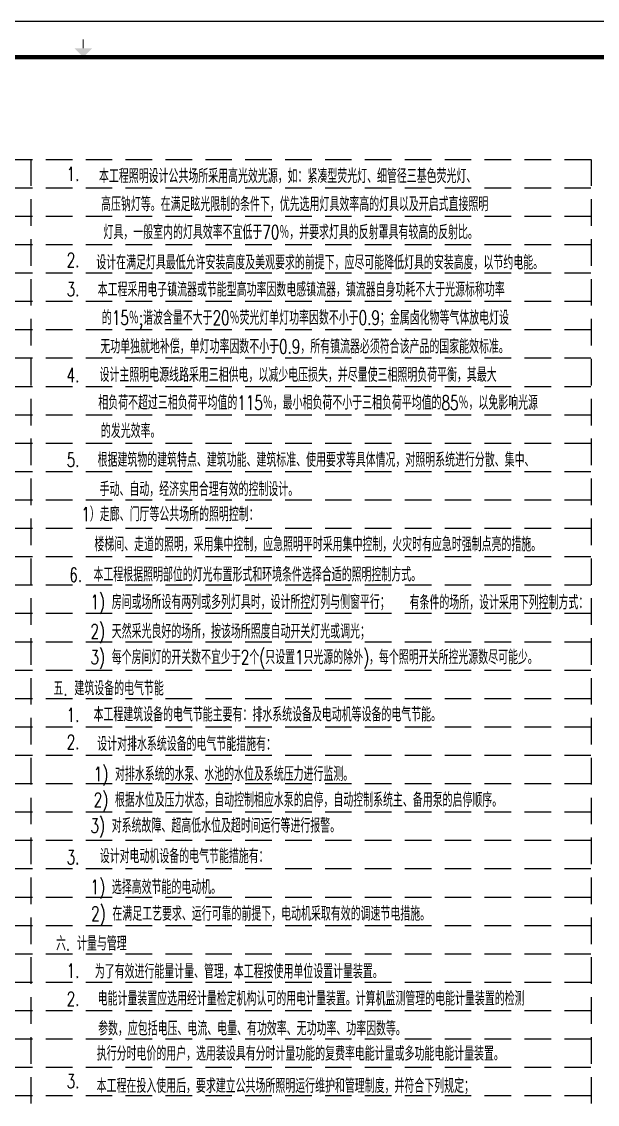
# Model space of a CAD drawing. Extents: x -336391 to 664021, y -458009 to -178412.
# Drawn here: x -66399 to -50162, y -333858 to -303329 of the extents above; entities that cross this region are included whole.
import ezdxf

# ---------------------------------------------------------------- set-up
doc = ezdxf.new("R2010")
doc.units = 0
doc.header["$LTSCALE"] = 1000
doc.header["$MEASUREMENT"] = 0
doc.linetypes.add('DASHED2', pattern=[0.375, 0.25, -0.125])
for name, color, linetype in [('TS', 7, 'CONTINUOUS'), ('图框', 7, 'CONTINUOUS'), ('电气-设备标注', 4, 'CONTINUOUS')]:
    doc.layers.add(name, color=color, linetype=linetype)
doc.styles.add('HZ2', font='tjromans.shx', dxfattribs={"width": 0.7, "height": 400, "bigfont": 'tjhztxt.shx'})

# ---------------------------------------------------------------- blocks, each defined once
blk = doc.blocks.new('A$C15410C04')
at = {"layer": '图框'}
blk.add_line((84100, 59400), (0, 59400), dxfattribs=at)
at = {"layer": '图框', "const_width": 30}
blk.add_lwpolyline([(42050, 58650), (42050, 58900)], dxfattribs=at)
at = {"layer": '图框', "const_width": 120}
blk.add_lwpolyline([(83100, 58400), (2500, 58400), (2500, 1000), (83100, 1000)], close=True, dxfattribs=at)
at = {"layer": '图框'}
blk.add_solid([(41800, 58650), (42300, 58650), (42050, 58400)], dxfattribs=at)

msp = doc.modelspace()

# ---------------------------------------------------------------- linework, layer by layer
at = {"layer": 'TS', "color": 8, "linetype": 'DASHED2', "ltscale": 3}
for p, q in [((-102841.7, -307212.3), (-50337.5, -307212.3)), ((-66136.8, -307212.3), (-66136.8, -360012.3)), ((-50337.5, -307212.3), (-50337.5, -360012.3)), ((-102841.7, -308012.3), (-50337.5, -308012.3)), ((-102841.7, -308812.3), (-50337.5, -308812.3)), ((-102841.7, -309612.3), (-50337.5, -309612.3)), ((-102841.7, -310412.3), (-50337.5, -310412.3)), ((-102841.7, -311212.3), (-50337.5, -311212.3)), ((-102841.7, -312012.3), (-50337.5, -312012.3)), ((-102841.7, -312812.3), (-50337.5, -312812.3)), ((-102841.7, -313612.3), (-50337.5, -313612.3)), ((-102841.7, -314412.3), (-50337.5, -314412.3)), ((-102841.7, -315212.3), (-50337.5, -315212.3)), ((-102841.7, -316012.3), (-50337.5, -316012.3)), ((-102841.7, -316812.3), (-50337.5, -316812.3)), ((-102841.7, -317612.3), (-50337.5, -317612.3)), ((-102841.7, -318412.3), (-50337.5, -318412.3)), ((-102841.7, -319212.3), (-50337.5, -319212.3)), ((-102841.7, -320012.3), (-50337.5, -320012.3)), ((-102841.7, -320812.3), (-50337.5, -320812.3)), ((-102841.7, -321612.3), (-50337.5, -321612.3)), ((-102841.7, -322412.3), (-50337.5, -322412.3)), ((-102841.7, -323212.3), (-50337.5, -323212.3)), ((-102841.7, -324012.3), (-50337.5, -324012.3)), ((-102841.7, -324812.3), (-50337.5, -324812.3)), ((-102841.7, -325612.3), (-50337.5, -325612.3)), ((-102841.7, -326412.3), (-50337.5, -326412.3)), ((-102841.7, -327212.3), (-50337.5, -327212.3)), ((-102841.7, -328012.3), (-50337.5, -328012.3)), ((-102841.7, -328812.3), (-50337.5, -328812.3)), ((-102841.7, -329612.3), (-50337.5, -329612.3)), ((-102841.7, -330412.3), (-50337.5, -330412.3)), ((-102841.7, -331212.3), (-50337.5, -331212.3)), ((-102841.7, -332012.3), (-50337.5, -332012.3)), ((-102841.7, -332812.3), (-50337.5, -332812.3)), ((-102841.7, -333612.3), (-50337.5, -333612.3))]:
    msp.add_line(p, q, dxfattribs=at)
at = {"layer": '图框'}
msp.add_line((-22610.8, -303329.4), (-106710.8, -303329.4), dxfattribs=at)

# ---------------------------------------------------------------- block references
msp.add_blockref('A$C15410C04', (-106710.8, -362729.4), dxfattribs=at)

# ---------------------------------------------------------------- texts
at = {"layer": '电气-设备标注', "color": 4, "style": 'HZ2', "width": 0.7}
for s, p in [('1.    ', (-65130, -307820.4)), ('本工程照明设计公共场所采用高光效光源，如：紧凑型荧光灯、细管径三基色荧光灯、', (-64216.4, -307883.2)), ('高压钠灯等。在满足眩光限制的条件下，优先选用灯具效率高的灯具以及开启式直接照明', (-64157.6, -308674.5)), ('灯具，一般室内的灯具效率不宜低于70％，并要求灯具的反射罩具有较高的反射比。', (-64090.6, -309464.4)), ('2.    ', (-65130, -310251.1)), (' 设计在满足灯具最低允许安装高度及美观要求的前提下，应尽可能降低灯具的安装高度，以节约电能。', (-64485, -310318.4)), ('3.    ', (-65130, -311070.4)), (' 本工程采用电子镇流器或节能型高功率因数电感镇流器，镇流器自身功耗不大于光源标称功率', (-64446.6, -311082.4)), ('的15％;谐波含量不大于20％荧光灯单灯功率因数不小于0.9；金属卤化物等气体放电灯设', (-64134.8, -311878.2)), ('无功单独就地补偿，单灯功率因数不小于0.9，所有镇流器必须符合该产品的国家能效标准。', (-64179.2, -312687.4)), ('4.    ', (-65130, -313494.4)), (' 设计主照明电源线路采用三相供电，以减少电压损失，并尽量使三相照明负荷平衡，其最大', (-64393.3, -313487)), ('相负荷不超过三相负荷平均值的115％，最小相负荷不小于三相负荷平均值的85％，以免影响光源', (-64236.6, -314270.8)), ('的发光效率。', (-64163.9, -315069.1)), ('5.    ', (-65130, -315885.8)), ('根据建筑物的建筑特点、建筑功能、建筑标准、使用要求等具体情况，对照明系统进行分散、集中、', (-64256, -315883.3)), ('手动、自动，经济实用合理有效的控制设计。', (-64199.5, -316711)), ('1）走廊、门厅等公共场所的照明控制：', (-64714.7, -317418.3)), ('楼梯间、走道的照明，采用集中控制，应急照明平时采用集中控制，火灾时有应急时强制点亮的措施。', (-64346.2, -318265.5)), ('本工程根据照明部位的灯光布置形式和环境条件选择合适的照明控制方式。', (-64373.1, -319117.2)), ('6.    ', (-65053.4, -319128.9)), ('1) 房间或场所设有两列或多列灯具时，设计所控灯列与侧窗平行；', (-64456.9, -319892.6)), (' 有条件的场所，设计采用下列控制方式：', (-55648.6, -319904.5)), ('2) 天然采光良好的场所，按该场所照度自动开关灯光或调光；', (-64456.9, -320720.5)), ('3) 每个房间灯的开关数不宜少于2个(只设置1只光源的除外)，每个照明开关所控光源数尽可能少。', (-64456.9, -321448.5)), ('五. 建筑设备的电气节能', (-65502.4, -322326.2)), ('1.    ', (-65130, -323074.2)), ('本工程建筑设备的电气节能主要有：排水系统设备及电动机等设备的电气节能。', (-64371.4, -323063.4)), ('2.    ', (-65130, -323843.1)), ('设计对排水系统设备的电气节能措施有：', (-64266.4, -323895.4)), ('1) 对排水系统的水泵、水池的水位及系统压力进行监测。', (-64367, -324742)), ('2) 根据水位及压力状态，自动控制相应水泵的启停，自动控制系统主、备用泵的启停顺序。', (-64367, -325472.7)), (' 3) 对系统故障、超高低水位及超时间运行等进行报警。', (-64648.9, -326198.5)), ('设计对电动机设备的电气节能措施有：', (-64195, -327058.7)), ('3.    ', (-65130, -327090.5)), (' 1) 选择高效节能的电动机。', (-64646.3, -327930.4)), ('2) 在满足工艺要求、运行可靠的前提下，电动机采取有效的调速节电措施。', (-64439.9, -328682)), ('六. 计量与管理', (-65429.2, -329522.5)), ('1.    ', (-65130, -330288)), (' 为了有效进行能量计量、管理，本工程按使用单位设置计量装置。', (-64526.2, -330309.7)), ('2.    ', (-65130, -331082)), ('电能计量装置应选用经计量检定机构认可的用电计量装置。计算机监测管理的电能计量装置的检测', (-64255.3, -331072.6)), ('参数，应包括电压、电流、电量、有功效率、无功功率、功率因数等。', (-64243, -331917.7)), ('执行分时电价的用户，选用装设具有分时计量功能的复费率电能计量或多功能电能计量装置。', (-64279.8, -332627.1)), ('3.    ', (-65130, -333404.5)), ('本工程在投入使用后，要求建立公共场所照明运行维护和管理制度，并符合下列规定；', (-64282.6, -333535.1))]:
    msp.add_text(s, height=400, dxfattribs=at).set_placement(p)

doc.saveas('drawing.dxf')
